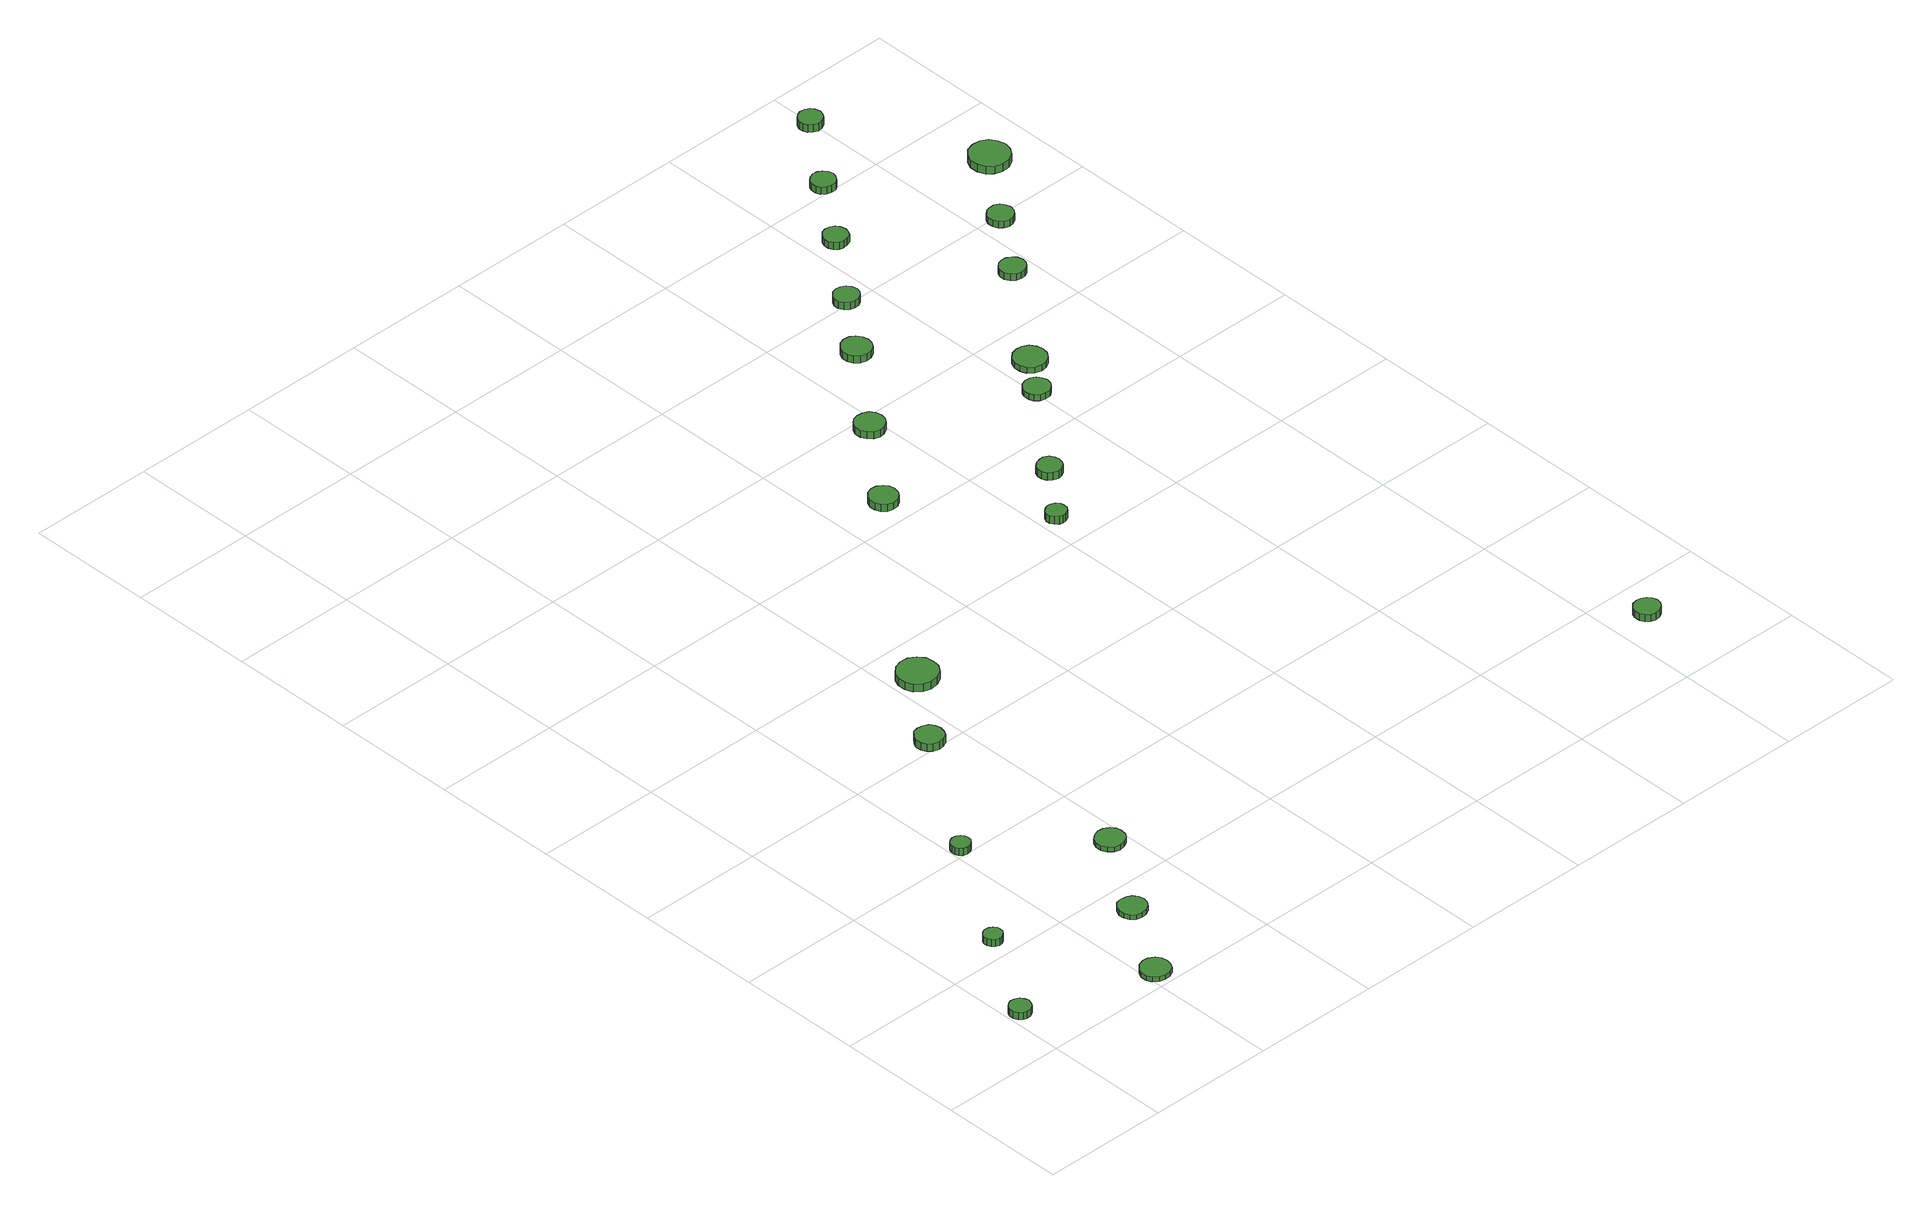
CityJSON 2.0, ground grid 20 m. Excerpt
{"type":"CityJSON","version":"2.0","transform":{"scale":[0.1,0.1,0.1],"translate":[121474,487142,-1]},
"CityObjects":{
"tree1":{"type":"SolitaryVegetationObject","attributes":{"function":"something"},"geometry":[{"type":"MultiSurface","lod":"1","boundaries":[[[0,1,2,3,4,5,6,7,8,9,10,11,12,13,14]],[[15,16,17,18,19,20,21,22,23,24,25,26,27,28,29]],[[0,29,28,1]],[[1,28,27,2]],[[2,27,26,3]],[[3,26,25,4]],[[4,25,24,5]],[[5,24,23,6]],[[6,23,22,7]],[[7,22,21,8]],[[8,21,20,9]],[[9,20,19,10]],[[10,19,18,11]],[[11,18,17,12]],[[12,17,16,13]],[[13,16,15,14]],[[14,15,29,0]]]}]},
"tree2":{"type":"SolitaryVegetationObject","attributes":{"function":"something"},"geometry":[{"type":"MultiSurface","lod":"1","boundaries":[[[30,31,32,33,34,35,36,37,38,39,40,41,42,43,44]],[[45,46,47,48,49,50,51,52,53,54,55,56,57,58,59]],[[30,59,58,31]],[[31,58,57,32]],[[32,57,56,33]],[[33,56,55,34]],[[34,55,54,35]],[[35,54,53,36]],[[36,53,52,37]],[[37,52,51,38]],[[38,51,50,39]],[[39,50,49,40]],[[40,49,48,41]],[[41,48,47,42]],[[42,47,46,43]],[[43,46,45,44]],[[44,45,59,30]]]}]},
"tree3":{"type":"SolitaryVegetationObject","attributes":{"function":"something"},"geometry":[{"type":"MultiSurface","lod":"1","boundaries":[[[60,61,62,63,64,65,66,67,68,69,70,71,72,73,74]],[[75,76,77,78,79,80,81,82,83,84,85,86,87,88,89]],[[60,89,88,61]],[[61,88,87,62]],[[62,87,86,63]],[[63,86,85,64]],[[64,85,84,65]],[[65,84,83,66]],[[66,83,82,67]],[[67,82,81,68]],[[68,81,80,69]],[[69,80,79,70]],[[70,79,78,71]],[[71,78,77,72]],[[72,77,76,73]],[[73,76,75,74]],[[74,75,89,60]]]}]},
"tree4":{"type":"SolitaryVegetationObject","attributes":{"function":"something"},"geometry":[{"type":"MultiSurface","lod":"1","boundaries":[[[90,91,92,93,94,95,96,97,98,99,100,101,102,103,104]],[[105,106,107,108,109,110,111,112,113,114,115,116,117,118,119]],[[90,119,118,91]],[[91,118,117,92]],[[92,117,116,93]],[[93,116,115,94]],[[94,115,114,95]],[[95,114,113,96]],[[96,113,112,97]],[[97,112,111,98]],[[98,111,110,99]],[[99,110,109,100]],[[100,109,108,101]],[[101,108,107,102]],[[102,107,106,103]],[[103,106,105,104]],[[104,105,119,90]]]}]},
"tree5":{"type":"SolitaryVegetationObject","attributes":{"function":"something"},"geometry":[{"type":"MultiSurface","lod":"1","boundaries":[[[120,121,122,123,124,125,126,127,128,129,130,131,132,133,134]],[[135,136,137,138,139,140,141,142,143,144,145,146,147,148,149]],[[120,149,148,121]],[[121,148,147,122]],[[122,147,146,123]],[[123,146,145,124]],[[124,145,144,125]],[[125,144,143,126]],[[126,143,142,127]],[[127,142,141,128]],[[128,141,140,129]],[[129,140,139,130]],[[130,139,138,131]],[[131,138,137,132]],[[132,137,136,133]],[[133,136,135,134]],[[134,135,149,120]]]}]},
"tree6":{"type":"SolitaryVegetationObject","attributes":{"function":"something"},"geometry":[{"type":"MultiSurface","lod":"1","boundaries":[[[150,151,152,153,154,155,156,157,158,159,160,161,162,163,164]],[[165,166,167,168,169,170,171,172,173,174,175,176,177,178,179]],[[150,179,178,151]],[[151,178,177,152]],[[152,177,176,153]],[[153,176,175,154]],[[154,175,174,155]],[[155,174,173,156]],[[156,173,172,157]],[[157,172,171,158]],[[158,171,170,159]],[[159,170,169,160]],[[160,169,168,161]],[[161,168,167,162]],[[162,167,166,163]],[[163,166,165,164]],[[164,165,179,150]]]}]},
"tree7":{"type":"SolitaryVegetationObject","attributes":{"function":"something"},"geometry":[{"type":"MultiSurface","lod":"1","boundaries":[[[180,181,182,183,184,185,186,187,188,189,190,191,192,193,194]],[[195,196,197,198,199,200,201,202,203,204,205,206,207,208,209]],[[180,209,208,181]],[[181,208,207,182]],[[182,207,206,183]],[[183,206,205,184]],[[184,205,204,185]],[[185,204,203,186]],[[186,203,202,187]],[[187,202,201,188]],[[188,201,200,189]],[[189,200,199,190]],[[190,199,198,191]],[[191,198,197,192]],[[192,197,196,193]],[[193,196,195,194]],[[194,195,209,180]]]}]},
"tree8":{"type":"SolitaryVegetationObject","attributes":{"function":"something"},"geometry":[{"type":"MultiSurface","lod":"1","boundaries":[[[210,211,212,213,214,215,216,217,218,219,220,221,222,223,224]],[[225,226,227,228,229,230,231,232,233,234,235,236,237,238,239]],[[210,239,238,211]],[[211,238,237,212]],[[212,237,236,213]],[[213,236,235,214]],[[214,235,234,215]],[[215,234,233,216]],[[216,233,232,217]],[[217,232,231,218]],[[218,231,230,219]],[[219,230,229,220]],[[220,229,228,221]],[[221,228,227,222]],[[222,227,226,223]],[[223,226,225,224]],[[224,225,239,210]]]}]},
"tree9":{"type":"SolitaryVegetationObject","attributes":{"function":"something"},"geometry":[{"type":"MultiSurface","lod":"1","boundaries":[[[240,241,242,243,244,245,246,247,248,249,250,251,252,253,254]],[[255,256,257,258,259,260,261,262,263,264,265,266,267,268,269]],[[240,269,268,241]],[[241,268,267,242]],[[242,267,266,243]],[[243,266,265,244]],[[244,265,264,245]],[[245,264,263,246]],[[246,263,262,247]],[[247,262,261,248]],[[248,261,260,249]],[[249,260,259,250]],[[250,259,258,251]],[[251,258,257,252]],[[252,257,256,253]],[[253,256,255,254]],[[254,255,269,240]]]}]},
"tree10":{"type":"SolitaryVegetationObject","attributes":{"function":"something"},"geometry":[{"type":"MultiSurface","lod":"1","boundaries":[[[270,271,272,273,274,275,276,277,278,279,280,281,282,283,284]],[[285,286,287,288,289,290,291,292,293,294,295,296,297,298,299]],[[270,299,298,271]],[[271,298,297,272]],[[272,297,296,273]],[[273,296,295,274]],[[274,295,294,275]],[[275,294,293,276]],[[276,293,292,277]],[[277,292,291,278]],[[278,291,290,279]],[[279,290,289,280]],[[280,289,288,281]],[[281,288,287,282]],[[282,287,286,283]],[[283,286,285,284]],[[284,285,299,270]]]}]},
"tree11":{"type":"SolitaryVegetationObject","attributes":{"function":"something"},"geometry":[{"type":"MultiSurface","lod":"1","boundaries":[[[300,301,302,303,304,305,306,307,308,309,310,311,312,313,314]],[[315,316,317,318,319,320,321,322,323,324,325,326,327,328,329]],[[300,329,328,301]],[[301,328,327,302]],[[302,327,326,303]],[[303,326,325,304]],[[304,325,324,305]],[[305,324,323,306]],[[306,323,322,307]],[[307,322,321,308]],[[308,321,320,309]],[[309,320,319,310]],[[310,319,318,311]],[[311,318,317,312]],[[312,317,316,313]],[[313,316,315,314]],[[314,315,329,300]]]}]},
"tree12":{"type":"SolitaryVegetationObject","attributes":{"function":"something"},"geometry":[{"type":"MultiSurface","lod":"1","boundaries":[[[330,331,332,333,334,335,336,337,338,339,340,341,342,343,344]],[[345,346,347,348,349,350,351,352,353,354,355,356,357,358,359]],[[330,359,358,331]],[[331,358,357,332]],[[332,357,356,333]],[[333,356,355,334]],[[334,355,354,335]],[[335,354,353,336]],[[336,353,352,337]],[[337,352,351,338]],[[338,351,350,339]],[[339,350,349,340]],[[340,349,348,341]],[[341,348,347,342]],[[342,347,346,343]],[[343,346,345,344]],[[344,345,359,330]]]}]},
"tree13":{"type":"SolitaryVegetationObject","attributes":{"function":"something"},"geometry":[{"type":"MultiSurface","lod":"1","boundaries":[[[360,361,362,363,364,365,366,367,368,369,370,371,372,373,374]],[[375,376,377,378,379,380,381,382,383,384,385,386,387,388,389]],[[360,389,388,361]],[[361,388,387,362]],[[362,387,386,363]],[[363,386,385,364]],[[364,385,384,365]],[[365,384,383,366]],[[366,383,382,367]],[[367,382,381,368]],[[368,381,380,369]],[[369,380,379,370]],[[370,379,378,371]],[[371,378,377,372]],[[372,377,376,373]],[[373,376,375,374]],[[374,375,389,360]]]}]},
"tree14":{"type":"SolitaryVegetationObject","attributes":{"function":"something"},"geometry":[{"type":"MultiSurface","lod":"1","boundaries":[[[390,391,392,393,394,395,396,397,398,399,400,401,402,403,404]],[[405,406,407,408,409,410,411,412,413,414,415,416,417,418,419]],[[390,419,418,391]],[[391,418,417,392]],[[392,417,416,393]],[[393,416,415,394]],[[394,415,414,395]],[[395,414,413,396]],[[396,413,412,397]],[[397,412,411,398]],[[398,411,410,399]],[[399,410,409,400]],[[400,409,408,401]],[[401,408,407,402]],[[402,407,406,403]],[[403,406,405,404]],[[404,405,419,390]]]}]},
"tree15":{"type":"SolitaryVegetationObject","attributes":{"function":"something"},"geometry":[{"type":"MultiSurface","lod":"1","boundaries":[[[420,421,422,423,424,425,426,427,428,429,430,431,432,433,434]],[[435,436,437,438,439,440,441,442,443,444,445,446,447,448,449]],[[420,449,448,421]],[[421,448,447,422]],[[422,447,446,423]],[[423,446,445,424]],[[424,445,444,425]],[[425,444,443,426]],[[426,443,442,427]],[[427,442,441,428]],[[428,441,440,429]],[[429,440,439,430]],[[430,439,438,431]],[[431,438,437,432]],[[432,437,436,433]],[[433,436,435,434]],[[434,435,449,420]]]}]},
"tree16":{"type":"SolitaryVegetationObject","attributes":{"function":"something"},"geometry":[{"type":"MultiSurface","lod":"1","boundaries":[[[450,451,452,453,454,455,456,457,458,459,460,461,462,463,464]],[[465,466,467,468,469,470,471,472,473,474,475,476,477,478,479]],[[450,479,478,451]],[[451,478,477,452]],[[452,477,476,453]],[[453,476,475,454]],[[454,475,474,455]],[[455,474,473,456]],[[456,473,472,457]],[[457,472,471,458]],[[458,471,470,459]],[[459,470,469,460]],[[460,469,468,461]],[[461,468,467,462]],[[462,467,466,463]],[[463,466,465,464]],[[464,465,479,450]]]}]},
"tree17":{"type":"SolitaryVegetationObject","attributes":{"function":"something"},"geometry":[{"type":"MultiSurface","lod":"1","boundaries":[[[480,481,482,483,484,485,486,487,488,489,490,491,492,493,494]],[[495,496,497,498,499,500,501,502,503,504,505,506,507,508,509]],[[480,509,508,481]],[[481,508,507,482]],[[482,507,506,483]],[[483,506,505,484]],[[484,505,504,485]],[[485,504,503,486]],[[486,503,502,487]],[[487,502,501,488]],[[488,501,500,489]],[[489,500,499,490]],[[490,499,498,491]],[[491,498,497,492]],[[492,497,496,493]],[[493,496,495,494]],[[494,495,509,480]]]}]},
"tree18":{"type":"SolitaryVegetationObject","attributes":{"function":"something"},"geometry":[{"type":"MultiSurface","lod":"1","boundaries":[[[510,511,512,513,514,515,516,517,518,519,520,521,522,523,524]],[[525,526,527,528,529,530,531,532,533,534,535,536,537,538,539]],[[510,539,538,511]],[[511,538,537,512]],[[512,537,536,513]],[[513,536,535,514]],[[514,535,534,515]],[[515,534,533,516]],[[516,533,532,517]],[[517,532,531,518]],[[518,531,530,519]],[[519,530,529,520]],[[520,529,528,521]],[[521,528,527,522]],[[522,527,526,523]],[[523,526,525,524]],[[524,525,539,510]]]}]},
"tree19":{"type":"SolitaryVegetationObject","attributes":{"function":"something"},"geometry":[{"type":"MultiSurface","lod":"1","boundaries":[[[540,541,542,543,544,545,546,547,548,549,550,551,552,553,554]],[[555,556,557,558,559,560,561,562,563,564,565,566,567,568,569]],[[540,569,568,541]],[[541,568,567,542]],[[542,567,566,543]],[[543,566,565,544]],[[544,565,564,545]],[[545,564,563,546]],[[546,563,562,547]],[[547,562,561,548]],[[548,561,560,549]],[[549,560,559,550]],[[550,559,558,551]],[[551,558,557,552]],[[552,557,556,553]],[[553,556,555,554]],[[554,555,569,540]]]}]},
"tree20":{"type":"SolitaryVegetationObject","attributes":{"function":"something"},"geometry":[{"type":"MultiSurface","lod":"1","boundaries":[[[570,571,572,573,574,575,576,577,578,579,580,581,582,583,584]],[[585,586,587,588,589,590,591,592,593,594,595,596,597,598,599]],[[570,599,598,571]],[[571,598,597,572]],[[572,597,596,573]],[[573,596,595,574]],[[574,595,594,575]],[[575,594,593,576]],[[576,593,592,577]],[[577,592,591,578]],[[578,591,590,579]],[[579,590,589,580]],[[580,589,588,581]],[[581,588,587,582]],[[582,587,586,583]],[[583,586,585,584]],[[584,585,599,570]]]}]},
"tree21":{"type":"SolitaryVegetationObject","attributes":{"function":"something"},"geometry":[{"type":"MultiSurface","lod":"1","boundaries":[[[600,601,602,603,604,605,606,607,608,609,610,611,612,613,614]],[[615,616,617,618,619,620,621,622,623,624,625,626,627,628,629]],[[600,629,628,601]],[[601,628,627,602]],[[602,627,626,603]],[[603,626,625,604]],[[604,625,624,605]],[[605,624,623,606]],[[606,623,622,607]],[[607,622,621,608]],[[608,621,620,609]],[[609,620,619,610]],[[610,619,618,611]],[[611,618,617,612]],[[612,617,616,613]],[[613,616,615,614]],[[614,615,629,600]]]}]},
"tree22":{"type":"SolitaryVegetationObject","attributes":{"function":"something"},"geometry":[{"type":"MultiSurface","lod":"1","boundaries":[[[630,631,632,633,634,635,636,637,638,639,640,641,642,643,644]],[[645,646,647,648,649,650,651,652,653,654,655,656,657,658,659]],[[630,659,658,631]],[[631,658,657,632]],[[632,657,656,633]],[[633,656,655,634]],[[634,655,654,635]],[[635,654,653,636]],[[636,653,652,637]],[[637,652,651,638]],[[638,651,650,639]],[[639,650,649,640]],[[640,649,648,641]],[[641,648,647,642]],[[642,647,646,643]],[[643,646,645,644]],[[644,645,659,630]]]}]},
"tree23":{"type":"SolitaryVegetationObject","attributes":{"function":"something"},"geometry":[{"type":"MultiSurface","lod":"1","boundaries":[[[660,661,662,663,664,665,666,667,668,669,670,671,672,673,674]],[[675,676,677,678,679,680,681,682,683,684,685,686,687,688,689]],[[660,689,688,661]],[[661,688,687,662]],[[662,687,686,663]],[[663,686,685,664]],[[664,685,684,665]],[[665,684,683,666]],[[666,683,682,667]],[[667,682,681,668]],[[668,681,680,669]],[[669,680,679,670]],[[670,679,678,671]],[[671,678,677,672]],[[672,677,676,673]],[[673,676,675,674]],[[674,675,689,660]]]}]}
},
"vertices":[
[38,94,18],[36,100,18],[32,106,18],[26,109,18],[19,110,18],[13,108,18],[8,103,18],[5,97,18],[5,90,18],[8,84,18],[13,79,18],[19,77,18],[26,78,18],[32,81,18],[36,87,18],[36,87,6],[32,81,6],[26,78,6],[19,77,6],[13,79,6],[8,84,6],[5,90,6],[5,97,6],[8,103,6],[13,108,6],[19,110,6],[26,109,6],[32,106,6],[36,100,6],[38,94,6],
[121,236,18],[120,241,18],[116,246,18],[111,249,18],[105,250,18],[99,248,18],[95,244,18],[92,239,18],[92,233,18],[95,227,18],[99,223,18],[105,221,18],[111,222,18],[116,225,18],[120,230,18],[120,230,6],[116,225,6],[111,222,6],[105,221,6],[99,223,6],[95,227,6],[92,233,6],[92,239,6],[95,244,6],[99,248,6],[105,250,6],[111,249,6],[116,246,6],[120,241,6],[121,236,6],
[240,30,14],[238,39,14],[233,47,14],[224,52,14],[215,53,14],[206,50,14],[199,43,14],[195,35,14],[195,25,14],[199,17,14],[206,11,14],[215,8,14],[224,9,14],[233,13,14],[238,21,14],[238,21,6],[233,13,6],[224,9,6],[215,8,6],[206,11,6],[199,17,6],[195,25,6],[195,35,6],[199,43,6],[206,50,6],[215,53,6],[224,52,6],[233,47,6],[238,39,6],[240,30,6],
[313,152,14],[311,161,14],[306,168,14],[298,172,14],[289,173,14],[280,171,14],[274,165,14],[270,156,14],[270,147,14],[274,139,14],[280,133,14],[289,131,14],[298,132,14],[306,136,14],[311,143,14],[311,143,6],[306,136,6],[298,132,6],[289,131,6],[280,133,6],[274,139,6],[270,147,6],[270,156,6],[274,165,6],[280,171,6],[289,173,6],[298,172,6],[306,168,6],[311,161,6],[313,152,6],
[232,414,18],[231,420,18],[227,425,18],[222,428,18],[216,429,18],[210,427,18],[205,423,18],[203,417,18],[203,411,18],[205,405,18],[210,401,18],[216,399,18],[222,400,18],[227,403,18],[231,408,18],[231,408,6],[227,403,6],[222,400,6],[216,399,6],[210,401,6],[205,405,6],[203,411,6],[203,417,6],[205,423,6],[210,427,6],[216,429,6],[222,428,6],[227,425,6],[231,420,6],[232,414,6],
[397,283,14],[396,292,14],[390,299,14],[382,304,14],[373,305,14],[364,302,14],[357,296,14],[353,287,14],[353,278,14],[357,270,14],[364,263,14],[373,261,14],[382,262,14],[390,266,14],[396,274,14],[396,274,6],[390,266,6],[382,262,6],[373,261,6],[364,263,6],[357,270,6],[353,278,6],[353,287,6],[357,296,6],[364,302,6],[373,305,6],[382,304,6],[390,299,6],[396,292,6],[397,283,6],
[374,616,20],[372,624,20],[367,632,20],[359,636,20],[350,637,20],[341,635,20],[335,628,20],[331,620,20],[331,611,20],[335,603,20],[341,597,20],[350,594,20],[359,595,20],[367,599,20],[372,607,20],[372,607,7],[367,599,7],[359,595,7],[350,594,7],[341,597,7],[335,603,7],[331,611,7],[331,620,7],[335,628,7],[341,635,7],[350,637,7],[359,636,7],[367,632,7],[372,624,7],[374,616,7],
[466,725,25],[464,738,25],[456,748,25],[445,755,25],[432,756,25],[420,752,25],[410,743,25],[405,732,25],[405,719,25],[410,707,25],[420,698,25],[432,694,25],[445,696,25],[456,702,25],[464,713,25],[464,713,12],[456,702,12],[445,696,12],[432,694,12],[420,698,12],[410,707,12],[405,719,12],[405,732,12],[410,743,12],[420,752,12],[432,756,12],[445,755,12],[456,748,12],[464,738,12],[466,725,12],
[701,1045,21],[699,1054,21],[694,1061,21],[686,1066,21],[677,1067,21],[668,1064,21],[662,1058,21],[658,1050,21],[658,1040,21],[662,1032,21],[668,1026,21],[677,1023,21],[686,1024,21],[694,1029,21],[699,1036,21],[699,1036,9],[694,1029,9],[686,1024,9],[677,1023,9],[668,1026,9],[662,1032,9],[658,1040,9],[658,1050,9],[662,1058,9],[668,1064,9],[677,1067,9],[686,1066,9],[694,1061,9],[699,1054,9],[701,1045,9],
[838,853,25],[837,859,25],[833,864,25],[827,867,25],[821,868,25],[815,866,25],[810,862,25],[807,856,25],[807,849,25],[810,844,25],[815,839,25],[821,837,25],[827,838,25],[833,841,25],[837,846,25],[837,846,12],[833,841,12],[827,838,12],[821,837,12],[815,839,12],[810,844,12],[807,849,12],[807,856,12],[810,862,12],[815,866,12],[821,868,12],[827,867,12],[833,864,12],[837,859,12],[838,853,12],
[805,1179,18],[803,1188,18],[798,1196,18],[789,1200,18],[780,1201,18],[771,1199,18],[764,1192,18],[760,1184,18],[760,1174,18],[764,1166,18],[771,1159,18],[780,1156,18],[789,1157,18],[798,1162,18],[803,1170,18],[803,1170,6],[798,1162,6],[789,1157,6],[780,1156,6],[771,1159,6],[764,1166,6],[760,1174,6],[760,1184,6],[764,1192,6],[771,1199,6],[780,1201,6],[789,1200,6],[798,1196,6],[803,1188,6],[805,1179,6],
[911,938,19],[909,945,19],[905,952,19],[898,956,19],[891,956,19],[883,954,19],[877,949,19],[874,942,19],[874,934,19],[877,927,19],[883,922,19],[891,919,19],[898,920,19],[905,924,19],[909,930,19],[909,930,6],[905,924,6],[898,920,6],[891,919,6],[883,922,6],[877,927,6],[874,934,6],[874,942,6],[877,949,6],[883,954,6],[891,956,6],[898,956,6],[905,952,6],[909,945,6],[911,938,6],
[910,1314,18],[908,1323,18],[903,1331,18],[895,1336,18],[885,1337,18],[876,1334,18],[869,1327,18],[865,1319,18],[865,1309,18],[869,1301,18],[876,1294,18],[885,1291,18],[895,1292,18],[903,1297,18],[908,1305,18],[908,1305,6],[903,1297,6],[895,1292,6],[885,1291,6],[876,1294,6],[869,1301,6],[865,1309,6],[865,1319,6],[869,1327,6],[876,1334,6],[885,1337,6],[895,1336,6],[903,1331,6],[908,1323,6],[910,1314,6],
[1276,137,24],[1274,145,24],[1269,151,24],[1262,155,24],[1254,156,24],[1246,154,24],[1240,148,24],[1237,141,24],[1237,132,24],[1240,125,24],[1246,119,24],[1254,117,24],[1262,118,24],[1269,122,24],[1274,128,24],[1274,128,12],[1269,122,12],[1262,118,12],[1254,117,12],[1246,119,12],[1240,125,12],[1237,132,12],[1237,141,12],[1240,148,12],[1246,154,12],[1254,156,12],[1262,155,12],[1269,151,12],[1274,145,12],[1276,137,12],
[1025,1080,16],[1023,1088,16],[1018,1095,16],[1011,1099,16],[1002,1100,16],[994,1097,16],[988,1091,16],[985,1084,16],[985,1075,16],[988,1068,16],[994,1062,16],[1002,1060,16],[1011,1060,16],[1018,1065,16],[1023,1071,16],[1023,1071,6],[1018,1065,6],[1011,1060,6],[1002,1060,6],[994,1062,6],[988,1068,6],[985,1075,6],[985,1084,6],[988,1091,6],[994,1097,6],[1002,1100,6],[1011,1099,6],[1018,1095,6],[1023,1088,6],[1025,1080,6],
[978,1407,18],[976,1415,18],[971,1421,18],[964,1425,18],[956,1426,18],[949,1424,18],[943,1418,18],[939,1411,18],[939,1403,18],[943,1396,18],[949,1390,18],[956,1388,18],[964,1389,18],[971,1393,18],[976,1399,18],[976,1399,6],[971,1393,6],[964,1389,6],[956,1388,6],[949,1390,6],[943,1396,6],[939,1403,6],[939,1411,6],[943,1418,6],[949,1424,6],[956,1426,6],[964,1425,6],[971,1421,6],[976,1415,6],[978,1407,6],
[1069,1134,16],[1067,1144,16],[1061,1153,16],[1052,1158,16],[1042,1159,16],[1032,1156,16],[1024,1149,16],[1020,1139,16],[1020,1129,16],[1024,1119,16],[1032,1112,16],[1042,1109,16],[1052,1110,16],[1061,1115,16],[1067,1124,16],[1067,1124,6],[1061,1115,6],[1052,1110,6],[1042,1109,6],[1032,1112,6],[1024,1119,6],[1020,1129,6],[1020,1139,6],[1024,1149,6],[1032,1156,6],[1042,1159,6],[1052,1158,6],[1061,1153,6],[1067,1144,6],[1069,1134,6],
[1060,1514,18],[1058,1522,18],[1054,1528,18],[1047,1532,18],[1039,1533,18],[1032,1531,18],[1026,1525,18],[1023,1518,18],[1023,1510,18],[1026,1503,18],[1032,1498,18],[1039,1496,18],[1047,1497,18],[1054,1500,18],[1058,1507,18],[1058,1507,6],[1054,1500,6],[1047,1497,6],[1039,1496,6],[1032,1498,6],[1026,1503,6],[1023,1510,6],[1023,1518,6],[1026,1525,6],[1032,1531,6],[1039,1533,6],[1047,1532,6],[1054,1528,6],[1058,1522,6],[1060,1514,6],
[1188,1297,17],[1186,1305,17],[1181,1311,17],[1174,1315,17],[1166,1316,17],[1158,1314,17],[1152,1308,17],[1148,1301,17],[1148,1292,17],[1152,1285,17],[1158,1279,17],[1166,1277,17],[1174,1278,17],[1181,1282,17],[1186,1288,17],[1186,1288,6],[1181,1282,6],[1174,1278,6],[1166,1277,6],[1158,1279,6],[1152,1285,6],[1148,1292,6],[1148,1301,6],[1152,1308,6],[1158,1314,6],[1166,1316,6],[1174,1315,6],[1181,1311,6],[1186,1305,6],[1188,1297,6],
[1134,1615,18],[1132,1623,18],[1127,1629,18],[1121,1633,18],[1113,1634,18],[1106,1631,18],[1100,1626,18],[1097,1619,18],[1097,1611,18],[1100,1604,18],[1106,1599,18],[1113,1597,18],[1121,1597,18],[1127,1601,18],[1132,1608,18],[1132,1608,6],[1127,1601,6],[1121,1597,6],[1113,1597,6],[1106,1599,6],[1100,1604,6],[1097,1611,6],[1097,1619,6],[1100,1626,6],[1106,1631,6],[1113,1634,6],[1121,1633,6],[1127,1629,6],[1132,1623,6],[1134,1615,6],
[1258,1393,17],[1256,1401,17],[1251,1408,17],[1244,1412,17],[1236,1412,17],[1228,1410,17],[1222,1404,17],[1219,1397,17],[1219,1389,17],[1222,1381,17],[1228,1376,17],[1236,1373,17],[1244,1374,17],[1251,1378,17],[1256,1385,17],[1256,1385,6],[1251,1378,6],[1244,1374,6],[1236,1373,6],[1228,1376,6],[1222,1381,6],[1219,1389,6],[1219,1397,6],[1222,1404,6],[1228,1410,6],[1236,1412,6],[1244,1412,6],[1251,1408,6],[1256,1401,6],[1258,1393,6],
[1212,1721,25],[1210,1729,25],[1206,1735,25],[1199,1739,25],[1191,1740,25],[1184,1737,25],[1178,1732,25],[1175,1725,25],[1175,1718,25],[1178,1711,25],[1184,1706,25],[1191,1703,25],[1199,1704,25],[1206,1708,25],[1210,1714,25],[1210,1714,12],[1206,1708,12],[1199,1704,12],[1191,1703,12],[1184,1706,12],[1178,1711,12],[1175,1718,12],[1175,1725,12],[1178,1732,12],[1184,1737,12],[1191,1740,12],[1199,1739,12],[1206,1735,12],[1210,1729,12],[1212,1721,12],
[1349,1498,19],[1346,1510,19],[1339,1521,19],[1328,1527,19],[1315,1528,19],[1303,1525,19],[1294,1516,19],[1289,1504,19],[1289,1492,19],[1294,1480,19],[1303,1472,19],[1315,1468,19],[1328,1469,19],[1339,1475,19],[1346,1486,19],[1346,1486,6],[1339,1475,6],[1328,1469,6],[1315,1468,6],[1303,1472,6],[1294,1480,6],[1289,1492,6],[1289,1504,6],[1294,1516,6],[1303,1525,6],[1315,1528,6],[1328,1527,6],[1339,1521,6],[1346,1510,6],[1349,1498,6]
]}
